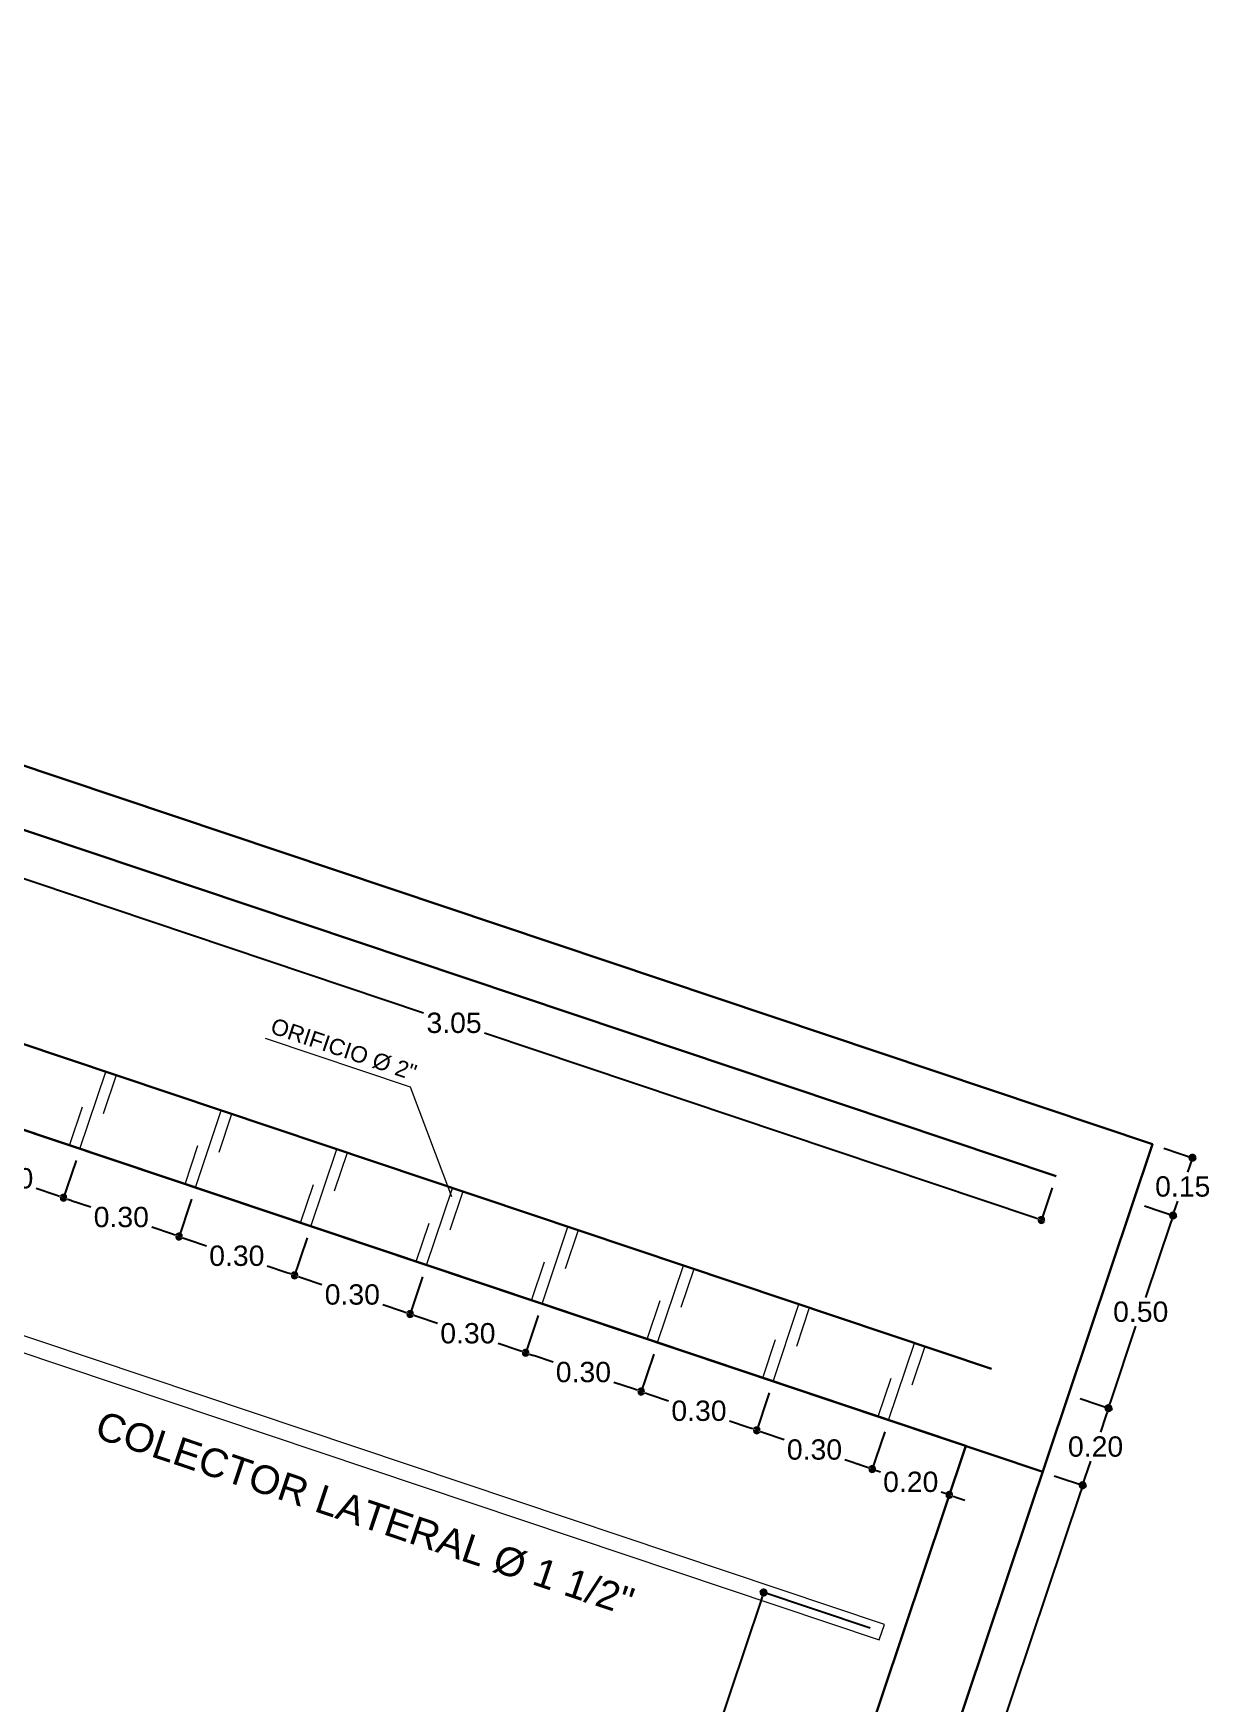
# Model space of a CAD drawing. Header units: metres. Extents: x 717911 to 838331, y 8495011 to 8501478.
# Drawn here: x 837530.612 to 837533.508, y 8496212.833 to 8496216.941 of the extents above; entities that cross this region are included whole.
import ezdxf

# ---------------------------------------------------------------- set-up
doc = ezdxf.new("R2010")
doc.units = ezdxf.units.M
doc.linetypes.add('DASHED2', pattern=[0.375, 0.25, -0.125])
doc.linetypes.add('HIDDEN2', pattern=[4.7625, 3.175, -1.5875])
for name, color, linetype, lineweight in [('0-CONCRETO 0.30mm', 146, 'Continuous', 30), ('0-COTAS', 7, 'Continuous', 5), ('0-LINEA1 0.00mm', 1, 'Continuous', 0), ('0-SOMBREADO', 252, 'Continuous', 0), ('0-TEXTO-0.05mm', 7, 'Continuous', 5), ('0-TUBERIA 0.00mm', 140, 'Continuous', 0), ('0-TUBERIAS 0.13mm', 140, 'Continuous', 13)]:
    doc.layers.add(name, color=color, linetype=linetype, lineweight=lineweight)
doc.styles.add('OA-CDC', font='arial.ttf', dxfattribs={"height": 0.04})
doc.styles.add('WMF-Arial0', font='arial.ttf')
doc.dimstyles.new('ESC 1 en 100', dxfattribs={"dimtxt": 0.05, "dimasz": 0.02, "dimexe": 0.01, "dimexo": 0.03, "dimgap": 0.01, "dimtad": 0, "dimtih": 1, "dimtoh": 1, "dimzin": 0, "dimdsep": 46, "dimtxsty": 'WMF-Arial0', "dimblk": 'DOT', "dimcen": 2.5, "dimdle": 0.03, "dimclrd": 256, "dimclre": 256, "dimclrt": 256, "dimazin": 0, "dimtfac": 1, "dimtmove": 0, "dimatfit": 1, "dimldrblk": 'DOT', "dimfxl": 0.04, "dimtolj": 1, "dimtzin": 0, "dimarcsym": 0})

# ---------------------------------------------------------------- blocks, each defined once
blk = doc.blocks.new('_Dot')
at = {"color": 0, "linetype": 'ByBlock', "lineweight": -2}
blk.add_line((-0.5, 0), (-1, 0), dxfattribs=at)
at = {"color": 0, "linetype": 'ByBlock', "const_width": 0.5}
blk.add_lwpolyline([(-0.25, 0, 1), (0.25, 0, 1)], format="xyb", close=True, dxfattribs=at)
blk = doc.blocks.new('*D1329')
at = {"layer": '0-COTAS', "lineweight": -2, "transparency": 16777216}
for p, q in [((837530.2281, 8496215.0695), (837530.1985, 8496214.981)), ((837530.2206, 8496214.9841), (837531.5724, 8496214.5309)), ((837533.0745, 8496214.0273), (837531.7227, 8496214.4805)), ((837533.1199, 8496214.1), (837533.0903, 8496214.0115))]:
    blk.add_line(p, q, dxfattribs=at)
at = {"layer": 'Defpoints', "color": 0, "lineweight": 9, "transparency": 16777216}
for p in [(837530.2377, 8496215.098), (837533.1295, 8496214.1284), (837533.0934, 8496214.0209)]:
    blk.add_point(p, dxfattribs=at)
at = {"layer": '0-COTAS', "lineweight": -2, "transparency": 16777216, "xscale": 0.02, "yscale": 0.02, "zscale": 0.02}
for p, rotation in [((837530.2016, 8496214.9905), 161.4655209631122), ((837533.0934, 8496214.0209), 341.4655209631123)]:
    blk.add_blockref('_Dot', p, dxfattribs=dict(at, rotation=rotation))
at = {"layer": '0-COTAS', "transparency": 16777216, "insert": (837531.6475, 8496214.5057), "char_height": 0.05, "attachment_point": 5, "style": 'WMF-Arial0'}
blk.add_mtext('\\A1;3.05', dxfattribs=at)
blk = doc.blocks.new('*D1337')
at = {"layer": '0-COTAS', "lineweight": -2, "transparency": 16777216}
for p, q in [((837533.3476, 8496214.0553), (837533.427, 8496214.0287)), ((837533.4112, 8496214.0129), (837533.35, 8496213.8304)), ((837533.2649, 8496213.5768), (837533.3261, 8496213.7593)), ((837533.1886, 8496213.5813), (837533.2681, 8496213.5546))]:
    blk.add_line(p, q, dxfattribs=at)
at = {"layer": 'Defpoints', "color": 0, "lineweight": 9, "transparency": 16777216}
for p in [(837533.3191, 8496214.0649), (837533.1602, 8496213.5908), (837533.2586, 8496213.5578)]:
    blk.add_point(p, dxfattribs=at)
at = {"layer": '0-COTAS', "lineweight": -2, "transparency": 16777216, "xscale": 0.02, "yscale": 0.02, "zscale": 0.02}
for p, rotation in [((837533.4175, 8496214.0319), 71.46552095046395), ((837533.2586, 8496213.5578), 251.465520950464)]:
    blk.add_blockref('_Dot', p, dxfattribs=dict(at, rotation=rotation))
at = {"layer": '0-COTAS', "transparency": 16777216, "insert": (837533.338, 8496213.7948), "char_height": 0.05, "attachment_point": 5, "style": 'WMF-Arial0'}
blk.add_mtext('\\A1;0.50', dxfattribs=at)
blk = doc.blocks.new('*D1338')
at = {"layer": '0-COTAS', "lineweight": -2, "transparency": 16777216}
for p, q in [((837533.1886, 8496213.5813), (837533.2681, 8496213.5546)), ((837533.2522, 8496213.5388), (837533.2387, 8496213.4985)), ((837533.2014, 8496213.3871), (837533.2149, 8496213.4275)), ((837533.125, 8496213.3916), (837533.2045, 8496213.365))]:
    blk.add_line(p, q, dxfattribs=at)
at = {"layer": 'Defpoints', "color": 0, "lineweight": 9, "transparency": 16777216}
for p in [(837533.1602, 8496213.5908), (837533.0966, 8496213.4012), (837533.195, 8496213.3682)]:
    blk.add_point(p, dxfattribs=at)
at = {"layer": '0-COTAS', "lineweight": -2, "transparency": 16777216, "xscale": 0.02, "yscale": 0.02, "zscale": 0.02}
for p, rotation in [((837533.2586, 8496213.5578), 71.46552095046395), ((837533.195, 8496213.3682), 251.465520950464)]:
    blk.add_blockref('_Dot', p, dxfattribs=dict(at, rotation=rotation))
at = {"layer": '0-COTAS', "transparency": 16777216, "insert": (837533.2268, 8496213.463), "char_height": 0.05, "attachment_point": 5, "style": 'WMF-Arial0'}
blk.add_mtext('\\A1;0.20', dxfattribs=at)
blk = doc.blocks.new('*D1339')
at = {"layer": '0-COTAS', "lineweight": -2, "transparency": 16777216}
for p, q in [((837533.125, 8496213.3916), (837533.2045, 8496213.365)), ((837533.1886, 8496213.3492), (837532.4122, 8496211.0334)), ((837531.612, 8496208.6465), (837532.3884, 8496210.9623)), ((837531.5357, 8496208.651), (837531.6151, 8496208.6243))]:
    blk.add_line(p, q, dxfattribs=at)
at = {"layer": 'Defpoints', "color": 0, "lineweight": 9, "transparency": 16777216}
for p in [(837533.0966, 8496213.4012), (837531.5072, 8496208.6605), (837531.6056, 8496208.6275)]:
    blk.add_point(p, dxfattribs=at)
at = {"layer": '0-COTAS', "lineweight": -2, "transparency": 16777216, "xscale": 0.02, "yscale": 0.02, "zscale": 0.02}
for p, rotation in [((837533.195, 8496213.3682), 71.46552095046395), ((837531.6056, 8496208.6275), 251.465520950464)]:
    blk.add_blockref('_Dot', p, dxfattribs=dict(at, rotation=rotation))
at = {"layer": '0-COTAS', "transparency": 16777216, "insert": (837532.4003, 8496210.9978), "char_height": 0.05, "attachment_point": 5, "style": 'WMF-Arial0'}
blk.add_mtext('\\A1;5.00', dxfattribs=at)
blk = doc.blocks.new('*D1341')
at = {"layer": '0-COTAS', "lineweight": -2, "transparency": 16777216}
for p, q in [((837533.3952, 8496214.1975), (837533.4747, 8496214.1709)), ((837533.4588, 8496214.1551), (837533.4533, 8496214.1385)), ((837533.3476, 8496214.0553), (837533.427, 8496214.0287)), ((837533.4239, 8496214.0508), (837533.4294, 8496214.0675))]:
    blk.add_line(p, q, dxfattribs=at)
at = {"layer": 'Defpoints', "color": 0, "lineweight": 9, "transparency": 16777216}
for p in [(837533.3668, 8496214.2071), (837533.4652, 8496214.1741), (837533.3191, 8496214.0649)]:
    blk.add_point(p, dxfattribs=at)
at = {"layer": '0-COTAS', "lineweight": -2, "transparency": 16777216, "xscale": 0.02, "yscale": 0.02, "zscale": 0.02}
for p, rotation in [((837533.4652, 8496214.1741), 71.46552095046395), ((837533.4175, 8496214.0319), 251.465520950464)]:
    blk.add_blockref('_Dot', p, dxfattribs=dict(at, rotation=rotation))
at = {"layer": '0-COTAS', "transparency": 16777216, "insert": (837533.4414, 8496214.103), "char_height": 0.05, "attachment_point": 5, "style": 'WMF-Arial0'}
blk.add_mtext('\\A1;0.15', dxfattribs=at)
blk = doc.blocks.new('*D1342')
at = {"layer": '0-COTAS', "lineweight": -2, "transparency": 16777216}
for p, q in [((837532.7078, 8496213.4999), (837532.6738, 8496213.3985)), ((837532.6581, 8496213.4144), (837532.6391, 8496213.4207)), ((837532.8974, 8496213.4363), (837532.8635, 8496213.335)), ((837532.677, 8496213.408), (837532.697, 8496213.4013)), ((837532.8666, 8496213.3445), (837532.8467, 8496213.3511)), ((837532.8856, 8496213.3381), (837532.9046, 8496213.3317))]:
    blk.add_line(p, q, dxfattribs=at)
at = {"layer": 'Defpoints', "color": 0, "lineweight": 9, "transparency": 16777216}
for p in [(837532.7173, 8496213.5283), (837532.907, 8496213.4647), (837532.677, 8496213.408)]:
    blk.add_point(p, dxfattribs=at)
at = {"layer": '0-COTAS', "lineweight": -2, "transparency": 16777216, "xscale": 0.02, "yscale": 0.02, "zscale": 0.02}
for p, rotation in [((837532.677, 8496213.408), 341.4655209631123), ((837532.8666, 8496213.3445), 161.4655209631122)]:
    blk.add_blockref('_Dot', p, dxfattribs=dict(at, rotation=rotation))
at = {"layer": '0-COTAS', "transparency": 16777216, "insert": (837532.7718, 8496213.3762), "char_height": 0.05, "attachment_point": 5, "style": 'WMF-Arial0'}
blk.add_mtext('\\A1;0.20', dxfattribs=at)
blk = doc.blocks.new('*D1343')
at = {"layer": '0-COTAS', "lineweight": -2, "transparency": 16777216}
for p, q in [((837532.4234, 8496213.5952), (837532.3894, 8496213.4939)), ((837532.7078, 8496213.4999), (837532.6738, 8496213.3985)), ((837532.4115, 8496213.497), (837532.4599, 8496213.4808)), ((837532.6581, 8496213.4144), (837532.6097, 8496213.4306))]:
    blk.add_line(p, q, dxfattribs=at)
at = {"layer": 'Defpoints', "color": 0, "lineweight": 9, "transparency": 16777216}
for p in [(837532.4329, 8496213.6237), (837532.3926, 8496213.5034), (837532.7173, 8496213.5283)]:
    blk.add_point(p, dxfattribs=at)
at = {"layer": '0-COTAS', "lineweight": -2, "transparency": 16777216, "xscale": 0.02, "yscale": 0.02, "zscale": 0.02}
for p, rotation in [((837532.3926, 8496213.5034), 161.4655209631122), ((837532.677, 8496213.408), 341.4655209631123)]:
    blk.add_blockref('_Dot', p, dxfattribs=dict(at, rotation=rotation))
at = {"layer": '0-COTAS', "transparency": 16777216, "insert": (837532.5348, 8496213.4557), "char_height": 0.05, "attachment_point": 5, "style": 'WMF-Arial0'}
blk.add_mtext('\\A1;0.30', dxfattribs=at)
blk = doc.blocks.new('*D1344')
at = {"layer": '0-COTAS', "lineweight": -2, "transparency": 16777216}
for p, q in [((837532.1389, 8496213.6906), (837532.105, 8496213.5893)), ((837532.1271, 8496213.5924), (837532.1755, 8496213.5762)), ((837532.4234, 8496213.5952), (837532.3894, 8496213.4939)), ((837532.3736, 8496213.5097), (837532.3252, 8496213.526))]:
    blk.add_line(p, q, dxfattribs=at)
at = {"layer": 'Defpoints', "color": 0, "lineweight": 9, "transparency": 16777216}
for p in [(837532.1485, 8496213.719), (837532.4329, 8496213.6237), (837532.1081, 8496213.5988)]:
    blk.add_point(p, dxfattribs=at)
at = {"layer": '0-COTAS', "lineweight": -2, "transparency": 16777216, "xscale": 0.02, "yscale": 0.02, "zscale": 0.02}
for p, rotation in [((837532.1081, 8496213.5988), 161.4655209631122), ((837532.3926, 8496213.5034), 341.4655209631123)]:
    blk.add_blockref('_Dot', p, dxfattribs=dict(at, rotation=rotation))
at = {"layer": '0-COTAS', "transparency": 16777216, "insert": (837532.2504, 8496213.5511), "char_height": 0.05, "attachment_point": 5, "style": 'WMF-Arial0'}
blk.add_mtext('\\A1;0.30', dxfattribs=at)
blk = doc.blocks.new('*D1345')
at = {"layer": '0-COTAS', "lineweight": -2, "transparency": 16777216}
for p, q in [((837531.8545, 8496213.786), (837531.8205, 8496213.6846)), ((837531.8427, 8496213.6878), (837531.8911, 8496213.6715)), ((837532.1389, 8496213.6906), (837532.105, 8496213.5893)), ((837532.0892, 8496213.6051), (837532.0408, 8496213.6213))]:
    blk.add_line(p, q, dxfattribs=at)
at = {"layer": 'Defpoints', "color": 0, "lineweight": 9, "transparency": 16777216}
for p in [(837531.864, 8496213.8144), (837532.1485, 8496213.719), (837531.8237, 8496213.6941)]:
    blk.add_point(p, dxfattribs=at)
at = {"layer": '0-COTAS', "lineweight": -2, "transparency": 16777216, "xscale": 0.02, "yscale": 0.02, "zscale": 0.02}
for p, rotation in [((837531.8237, 8496213.6941), 161.4655209631122), ((837532.1081, 8496213.5988), 341.4655209631123)]:
    blk.add_blockref('_Dot', p, dxfattribs=dict(at, rotation=rotation))
at = {"layer": '0-COTAS', "transparency": 16777216, "insert": (837531.9659, 8496213.6464), "char_height": 0.05, "attachment_point": 5, "style": 'WMF-Arial0'}
blk.add_mtext('\\A1;0.30', dxfattribs=at)
blk = doc.blocks.new('*D1346')
at = {"layer": '0-COTAS', "lineweight": -2, "transparency": 16777216}
for p, q in [((837531.5701, 8496213.8813), (837531.5361, 8496213.78)), ((837531.8545, 8496213.786), (837531.8205, 8496213.6846)), ((837531.5582, 8496213.7831), (837531.6066, 8496213.7669)), ((837531.8047, 8496213.7005), (837531.7563, 8496213.7167))]:
    blk.add_line(p, q, dxfattribs=at)
at = {"layer": 'Defpoints', "color": 0, "lineweight": 9, "transparency": 16777216}
for p in [(837531.5796, 8496213.9098), (837531.5393, 8496213.7895), (837531.864, 8496213.8144)]:
    blk.add_point(p, dxfattribs=at)
at = {"layer": '0-COTAS', "lineweight": -2, "transparency": 16777216, "xscale": 0.02, "yscale": 0.02, "zscale": 0.02}
for p, rotation in [((837531.5393, 8496213.7895), 161.4655209631122), ((837531.8237, 8496213.6941), 341.4655209631123)]:
    blk.add_blockref('_Dot', p, dxfattribs=dict(at, rotation=rotation))
at = {"layer": '0-COTAS', "transparency": 16777216, "insert": (837531.6815, 8496213.7418), "char_height": 0.05, "attachment_point": 5, "style": 'WMF-Arial0'}
blk.add_mtext('\\A1;0.30', dxfattribs=at)
blk = doc.blocks.new('*D1347')
at = {"layer": '0-COTAS', "lineweight": -2, "transparency": 16777216}
for p, q in [((837531.2856, 8496213.9767), (837531.2516, 8496213.8754)), ((837531.2738, 8496213.8785), (837531.3222, 8496213.8623)), ((837531.5701, 8496213.8813), (837531.5361, 8496213.78)), ((837531.5203, 8496213.7958), (837531.4719, 8496213.8121))]:
    blk.add_line(p, q, dxfattribs=at)
at = {"layer": 'Defpoints', "color": 0, "lineweight": 9, "transparency": 16777216}
for p in [(837531.2951, 8496214.0051), (837531.5796, 8496213.9098), (837531.2548, 8496213.8848)]:
    blk.add_point(p, dxfattribs=at)
at = {"layer": '0-COTAS', "lineweight": -2, "transparency": 16777216, "xscale": 0.02, "yscale": 0.02, "zscale": 0.02}
for p, rotation in [((837531.2548, 8496213.8848), 161.4655209631122), ((837531.5393, 8496213.7895), 341.4655209631123)]:
    blk.add_blockref('_Dot', p, dxfattribs=dict(at, rotation=rotation))
at = {"layer": '0-COTAS', "transparency": 16777216, "insert": (837531.397, 8496213.8372), "char_height": 0.05, "attachment_point": 5, "style": 'WMF-Arial0'}
blk.add_mtext('\\A1;0.30', dxfattribs=at)
blk = doc.blocks.new('*D1285')
at = {"layer": '0-COTAS', "lineweight": -2, "transparency": 16777216}
for p, q in [((837531.0012, 8496214.072), (837530.9672, 8496213.9707)), ((837530.9893, 8496213.9738), (837531.0377, 8496213.9576)), ((837531.2856, 8496213.9767), (837531.2516, 8496213.8754)), ((837531.2359, 8496213.8912), (837531.1875, 8496213.9074))]:
    blk.add_line(p, q, dxfattribs=at)
at = {"layer": 'Defpoints', "color": 0, "lineweight": 9, "transparency": 16777216}
for p in [(837531.0107, 8496214.1005), (837531.2951, 8496214.0051), (837530.9704, 8496213.9802)]:
    blk.add_point(p, dxfattribs=at)
at = {"layer": '0-COTAS', "lineweight": -2, "transparency": 16777216, "xscale": 0.02, "yscale": 0.02, "zscale": 0.02}
for p, rotation in [((837530.9704, 8496213.9802), 161.4655209631122), ((837531.2548, 8496213.8848), 341.4655209631123)]:
    blk.add_blockref('_Dot', p, dxfattribs=dict(at, rotation=rotation))
at = {"layer": '0-COTAS', "transparency": 16777216, "insert": (837531.1126, 8496213.9325), "char_height": 0.05, "attachment_point": 5, "style": 'WMF-Arial0'}
blk.add_mtext('\\A1;0.30', dxfattribs=at)
blk = doc.blocks.new('*D1286')
at = {"layer": '0-COTAS', "lineweight": -2, "transparency": 16777216}
for p, q in [((837530.7167, 8496214.1674), (837530.6828, 8496214.0661)), ((837530.7049, 8496214.0692), (837530.7533, 8496214.053)), ((837531.0012, 8496214.072), (837530.9672, 8496213.9707)), ((837530.9514, 8496213.9866), (837530.903, 8496214.0028))]:
    blk.add_line(p, q, dxfattribs=at)
at = {"layer": 'Defpoints', "color": 0, "lineweight": 9, "transparency": 16777216}
for p in [(837530.7263, 8496214.1959), (837530.6859, 8496214.0756), (837531.0107, 8496214.1005)]:
    blk.add_point(p, dxfattribs=at)
at = {"layer": '0-COTAS', "lineweight": -2, "transparency": 16777216, "xscale": 0.02, "yscale": 0.02, "zscale": 0.02}
for p, rotation in [((837530.6859, 8496214.0756), 161.4655209631122), ((837530.9704, 8496213.9802), 341.4655209631123)]:
    blk.add_blockref('_Dot', p, dxfattribs=dict(at, rotation=rotation))
at = {"layer": '0-COTAS', "transparency": 16777216, "insert": (837530.8282, 8496214.0279), "char_height": 0.05, "attachment_point": 5, "style": 'WMF-Arial0'}
blk.add_mtext('\\A1;0.30', dxfattribs=at)
blk = doc.blocks.new('*D1287')
at = {"layer": '0-COTAS', "lineweight": -2, "transparency": 16777216}
for p, q in [((837530.4323, 8496214.2628), (837530.3983, 8496214.1614)), ((837530.4205, 8496214.1646), (837530.4689, 8496214.1483)), ((837530.7167, 8496214.1674), (837530.6828, 8496214.0661)), ((837530.667, 8496214.0819), (837530.6186, 8496214.0982))]:
    blk.add_line(p, q, dxfattribs=at)
at = {"layer": 'Defpoints', "color": 0, "lineweight": 9, "transparency": 16777216}
for p in [(837530.4418, 8496214.2912), (837530.4015, 8496214.1709), (837530.7263, 8496214.1959)]:
    blk.add_point(p, dxfattribs=at)
at = {"layer": '0-COTAS', "lineweight": -2, "transparency": 16777216, "xscale": 0.02, "yscale": 0.02, "zscale": 0.02}
for p, rotation in [((837530.4015, 8496214.1709), 161.4655209631122), ((837530.6859, 8496214.0756), 341.4655209631123)]:
    blk.add_blockref('_Dot', p, dxfattribs=dict(at, rotation=rotation))
at = {"layer": '0-COTAS', "transparency": 16777216, "insert": (837530.5437, 8496214.1232), "char_height": 0.05, "attachment_point": 5, "style": 'WMF-Arial0'}
blk.add_mtext('\\A1;0.30', dxfattribs=at)
blk = doc.blocks.new('*D1294')
at = {"layer": '0-COTAS', "lineweight": -2, "transparency": 16777216}
for p, q in [((837532.6722, 8496213.0161), (837532.4001, 8496213.1073)), ((837532.4032, 8496213.0852), (837532.2625, 8496212.6656)), ((837532.098, 8496212.175), (837532.2387, 8496212.5946)), ((837532.3543, 8496212.068), (837532.0822, 8496212.1592))]:
    blk.add_line(p, q, dxfattribs=at)
at = {"layer": 'Defpoints', "color": 0, "lineweight": 9, "transparency": 16777216}
for p in [(837532.7006, 8496213.0066), (837532.0917, 8496212.156), (837532.3828, 8496212.0584)]:
    blk.add_point(p, dxfattribs=at)
at = {"layer": '0-COTAS', "lineweight": -2, "transparency": 16777216, "xscale": 0.02, "yscale": 0.02, "zscale": 0.02}
for p, rotation in [((837532.4095, 8496213.1042), 71.46552095046395), ((837532.0917, 8496212.156), 251.465520950464)]:
    blk.add_blockref('_Dot', p, dxfattribs=dict(at, rotation=rotation))
at = {"layer": '0-COTAS', "transparency": 16777216, "insert": (837532.2506, 8496212.6301), "char_height": 0.05, "attachment_point": 5, "style": 'WMF-Arial0'}
blk.add_mtext('\\A1;1.00', dxfattribs=at)

msp = doc.modelspace()

# ---------------------------------------------------------------- linework, layer by layer
at = {"layer": '0-CONCRETO 0.30mm'}
for points in [[(837526.5608, 8496210.1079), (837523.2897, 8496211.2046), (837525.0062, 8496216.3245), (837525.2129, 8496216.9408), (837528.2943, 8496215.9077), (837528.5327, 8496216.6188), (837530.5238, 8496215.9513), (837530.2854, 8496215.2402), (837533.3668, 8496214.2071), (837533.1602, 8496213.5908), (837531.4436, 8496208.4709), (837528.1726, 8496209.5675)], [(837524.9427, 8496216.1349), (837533.0966, 8496213.4012)], [(837530.0009, 8496215.3355), (837529.9532, 8496215.1933), (837533.1295, 8496214.1284)], [(837529.178, 8496214.9259), (837532.9705, 8496213.6544)]]:
    msp.add_lwpolyline(points, dxfattribs=at)
msp.add_lwpolyline([(837527.5251, 8496209.9956), (837531.3176, 8496208.7241), (837532.907, 8496213.4647), (837529.1144, 8496214.7362)], close=True, dxfattribs=at)
at = {"layer": '0-LINEA1 0.00mm'}
msp.add_lwpolyline([(837531.1826, 8496214.468), (837531.5392, 8496214.3485), (837531.6413, 8496214.0789)], dxfattribs=at)
at = {"layer": '0-SOMBREADO', "color": 253, "linetype": 'HIDDEN2', "ltscale": 0.25}
for points in [[(837530.7263, 8496214.1959), (837530.7898, 8496214.3855)], [(837531.0107, 8496214.1005), (837531.0743, 8496214.2901)], [(837531.2951, 8496214.0051), (837531.3587, 8496214.1948)], [(837531.5796, 8496213.9098), (837531.6432, 8496214.0994)], [(837531.864, 8496213.8144), (837531.9276, 8496214.004)], [(837532.1485, 8496213.719), (837532.212, 8496213.9087)], [(837532.4329, 8496213.6237), (837532.4965, 8496213.8133)], [(837532.7173, 8496213.5283), (837532.7809, 8496213.7179)]]:
    msp.add_lwpolyline(points, dxfattribs=at)
at = {"layer": '0-TUBERIA 0.00mm', "linetype": 'DASHED2', "ltscale": 0.1}
for points in [[(837530.8154, 8496214.3769), (837530.7519, 8496214.1873), (837530.7007, 8496214.2044), (837530.7642, 8496214.3941)], [(837531.0999, 8496214.2815), (837531.0363, 8496214.0919), (837530.9851, 8496214.1091), (837531.0487, 8496214.2987)], [(837531.3843, 8496214.1862), (837531.3207, 8496213.9965), (837531.2695, 8496214.0137), (837531.3331, 8496214.2033)], [(837531.6688, 8496214.0908), (837531.6052, 8496213.9012), (837531.554, 8496213.9184), (837531.6176, 8496214.108)], [(837531.9532, 8496213.9954), (837531.8896, 8496213.8058), (837531.8384, 8496213.823), (837531.902, 8496214.0126)], [(837532.2376, 8496213.9001), (837532.1741, 8496213.7105), (837532.1229, 8496213.7276), (837532.1864, 8496213.9173)], [(837532.5221, 8496213.8047), (837532.4585, 8496213.6151), (837532.4073, 8496213.6323), (837532.4709, 8496213.8219)], [(837532.8065, 8496213.7094), (837532.7429, 8496213.5197), (837532.6917, 8496213.5369), (837532.7553, 8496213.7265)]]:
    msp.add_lwpolyline(points, close=True, dxfattribs=at)
at = {"layer": '0-TUBERIAS 0.13mm'}
msp.add_lwpolyline([(837529.0582, 8496214.2067), (837532.6943, 8496212.9876), (837532.707, 8496213.0255), (837529.0709, 8496214.2446, 1)], format="xyb", close=True, dxfattribs=at)

# ---------------------------------------------------------------- texts
at = {"layer": '0-TEXTO-0.05mm', "style": 'OA-CDC'}
msp.add_text('ORIFICIO Ø 2"', height=0.04, rotation=341.4655, dxfattribs=at).set_placement((837531.1925, 8496214.4816))
at = {"layer": '0-TEXTO-0.05mm', "insert": (837532.1503, 8496213.094), "char_height": 0.07, "width": 1.499673, "attachment_point": 3, "rotation": 341.4655, "style": 'OA-CDC'}
msp.add_mtext('\\pxqc;{\\fSwis721 BT|b0|i0|c0|p34;COLECTOR LATERAL }Ø 1 1/2"', dxfattribs=at)

# ---------------------------------------------------------------- dimensions: what is measured, and where the dimension line sits
at = {"layer": '0-COTAS'}
for base, p1, p2, angle, picture, middle in [((837533.0934, 8496214.0209), (837530.2377, 8496215.098), (837533.1295, 8496214.1284), 341.4655, '*D1329', (837531.6475, 8496214.5057)), ((837530.4015, 8496214.1709), (837530.7263, 8496214.1959), (837530.4418, 8496214.2912), 341.4655, '*D1287', (837530.5437, 8496214.1232)), ((837533.4652, 8496214.1741), (837533.3191, 8496214.0649), (837533.3668, 8496214.2071), 251.4655, '*D1341', (837533.4414, 8496214.103)), ((837530.6859, 8496214.0756), (837531.0107, 8496214.1005), (837530.7263, 8496214.1959), 341.4655, '*D1286', (837530.8282, 8496214.0279)), ((837530.9704, 8496213.9802), (837531.2951, 8496214.0051), (837531.0107, 8496214.1005), 341.4655, '*D1285', (837531.1126, 8496213.9325)), ((837533.2586, 8496213.5578), (837533.3191, 8496214.0649), (837533.1602, 8496213.5908), 251.4655, '*D1337', (837533.338, 8496213.7948)), ((837531.2548, 8496213.8848), (837531.5796, 8496213.9098), (837531.2951, 8496214.0051), 341.4655, '*D1347', (837531.397, 8496213.8372)), ((837531.5393, 8496213.7895), (837531.864, 8496213.8144), (837531.5796, 8496213.9098), 341.4655, '*D1346', (837531.6815, 8496213.7418)), ((837531.8237, 8496213.6941), (837532.1485, 8496213.719), (837531.864, 8496213.8144), 341.4655, '*D1345', (837531.9659, 8496213.6464)), ((837532.1081, 8496213.5988), (837532.4329, 8496213.6237), (837532.1485, 8496213.719), 341.4655, '*D1344', (837532.2504, 8496213.5511)), ((837532.3926, 8496213.5034), (837532.7173, 8496213.5283), (837532.4329, 8496213.6237), 341.4655, '*D1343', (837532.5348, 8496213.4557)), ((837533.195, 8496213.3682), (837533.1602, 8496213.5908), (837533.0966, 8496213.4012), 251.4655, '*D1338', (837533.2268, 8496213.463)), ((837531.6056, 8496208.6275), (837533.0966, 8496213.4012), (837531.5072, 8496208.6605), 251.4655, '*D1339', (837532.4003, 8496210.9978))]:
    dim = msp.add_linear_dim(base=base, p1=p1, p2=p2, angle=angle, dimstyle='ESC 1 en 100', override={"dimtmove": 1}, dxfattribs=at)
    dim.commit()
    dim.dimension.update_dxf_attribs({"geometry": picture, "text_midpoint": middle})
for base, p1, p2, angle, picture, middle in [((837532.677, 8496213.408), (837532.907, 8496213.4647), (837532.7173, 8496213.5283), 341.4655, '*D1342', (837532.7718, 8496213.3762)), ((837532.0917, 8496212.156), (837532.7006, 8496213.0066), (837532.3828, 8496212.0584), 251.4655, '*D1294', (837532.2506, 8496212.6301))]:
    dim = msp.add_linear_dim(base=base, p1=p1, p2=p2, angle=angle, dimstyle='ESC 1 en 100', dxfattribs=at)
    dim.commit()
    dim.dimension.update_dxf_attribs({"geometry": picture, "text_midpoint": middle})

doc.saveas('drawing.dxf')
